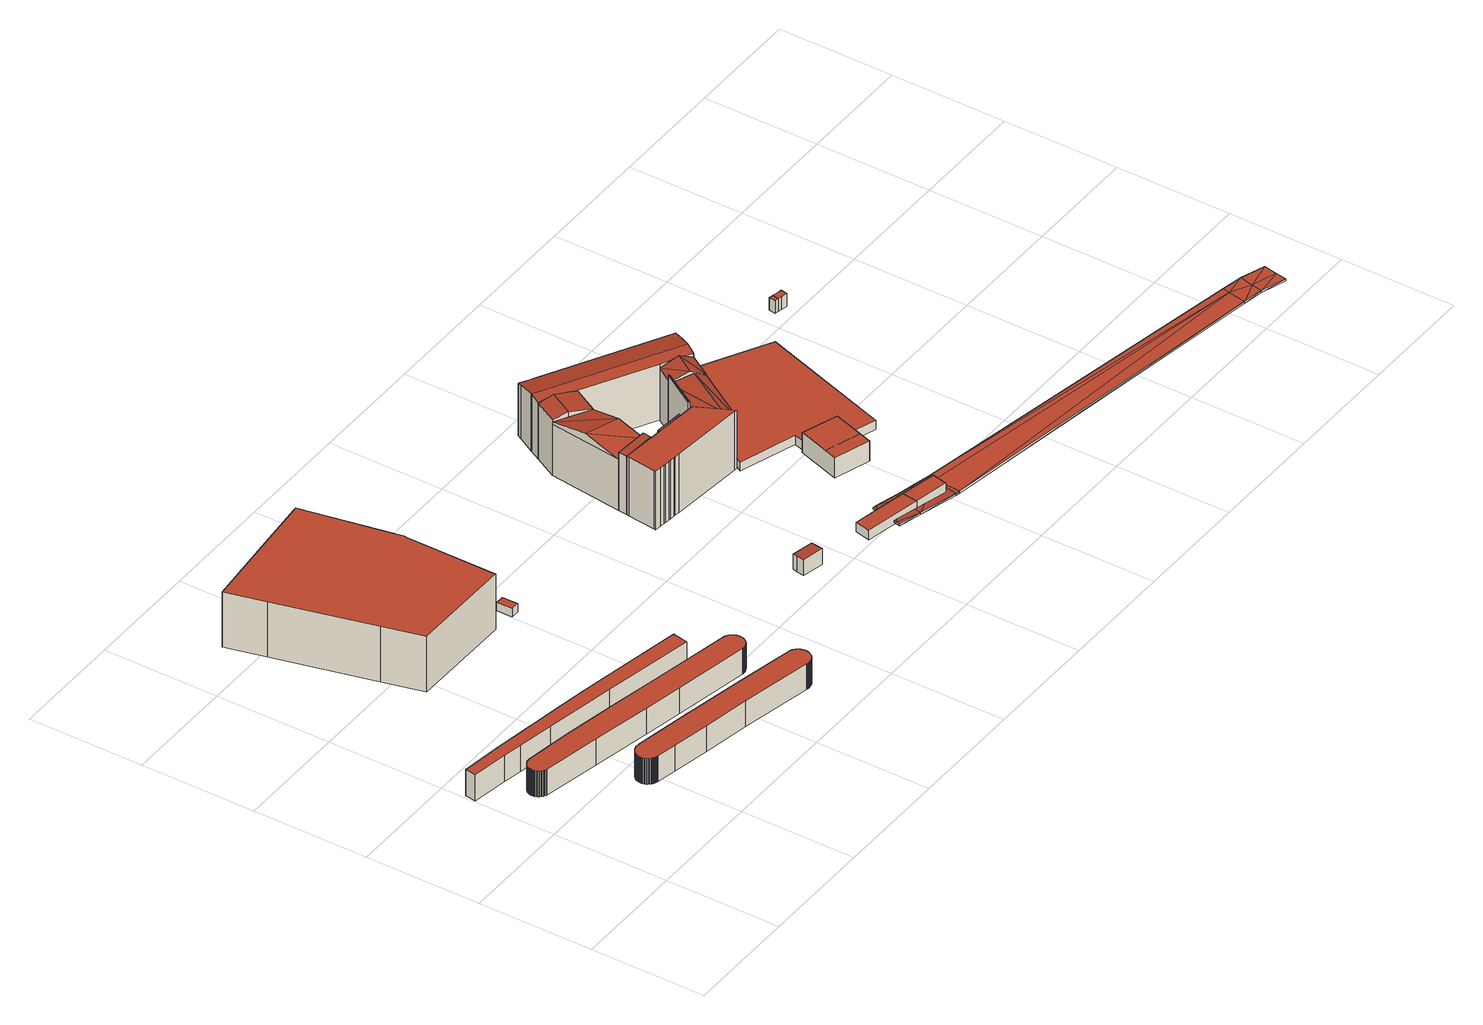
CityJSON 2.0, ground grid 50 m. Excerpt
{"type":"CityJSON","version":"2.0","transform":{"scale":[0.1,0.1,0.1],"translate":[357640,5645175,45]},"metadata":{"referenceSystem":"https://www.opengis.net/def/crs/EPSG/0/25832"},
"CityObjects":{
"building1":{"type":"Building","attributes":{"Gemeindeschluessel":"05315000","Geometrietyp2DReferenz":"3000","function":"51009_1610","roofType":"1000","measuredHeight":12.28},"geometry":[{"type":"Solid","lod":"2","boundaries":[[[[0,1,2,3]],[[4,5,1,0]],[[6,7,5,4]],[[8,9,7,6]],[[10,11,9,8]],[[12,13,11,10]],[[14,15,13,12]],[[16,17,15,14]],[[18,19,17,16]],[[20,21,19,18]],[[22,23,21,20]],[[24,25,23,22]],[[3,2,25,24]],[[22,20,18,16,14,12,10,8,6,4,0,3,24]],[[1,5,7,9,11,13,15,17,19,21,23,25,2]]]],"semantics":{"surfaces":[{"type":"WallSurface"},{"type":"RoofSurface"},{"type":"GroundSurface"}],"values":[[0,0,0,0,0,0,0,0,0,0,0,0,0,1,2]]}}]},
"building2":{"type":"Building","attributes":{"Gemeindeschluessel":"05315000","Geometrietyp2DReferenz":"3000","function":"51009_1610","roofType":"1000","measuredHeight":12.01},"geometry":[{"type":"Solid","lod":"2","boundaries":[[[[26,27,28,29]],[[30,31,27,26]],[[32,33,31,30]],[[34,35,33,32]],[[36,37,35,34]],[[38,39,37,36]],[[40,41,39,38]],[[42,43,41,40]],[[44,45,43,42]],[[46,47,45,44]],[[48,49,47,46]],[[50,51,49,48]],[[52,53,51,50]],[[54,55,53,52]],[[56,57,55,54]],[[58,59,57,56]],[[60,61,59,58]],[[62,63,61,60]],[[64,65,63,62]],[[66,67,65,64]],[[68,69,67,66]],[[70,71,69,68]],[[72,73,71,70]],[[74,75,73,72]],[[76,77,75,74]],[[78,79,77,76]],[[80,81,79,78]],[[82,83,81,80]],[[84,85,83,82]],[[86,87,85,84]],[[88,89,87,86]],[[90,91,89,88]],[[92,93,91,90]],[[94,95,93,92]],[[96,97,95,94]],[[98,99,97,96]],[[100,101,99,98]],[[102,103,101,100]],[[104,105,103,102]],[[106,107,105,104]],[[108,109,107,106]],[[110,111,109,108]],[[112,113,111,110]],[[114,115,113,112]],[[116,117,115,114]],[[118,119,117,116]],[[120,121,119,118]],[[122,123,121,120]],[[124,125,123,122]],[[126,127,125,124]],[[128,129,127,126]],[[130,131,129,128]],[[132,133,131,130]],[[134,135,133,132]],[[136,137,135,134]],[[138,139,137,136]],[[140,141,139,138]],[[142,143,141,140]],[[144,145,143,142]],[[146,147,145,144]],[[148,149,147,146]],[[150,151,149,148]],[[152,153,151,150]],[[154,155,153,152]],[[156,157,155,154]],[[158,159,157,156]],[[160,161,159,158]],[[162,163,161,160]],[[164,165,163,162]],[[166,167,165,164]],[[168,169,167,166]],[[170,171,169,168]],[[172,173,171,170]],[[174,175,173,172]],[[176,177,175,174]],[[29,28,177,176]],[[174,172,170,168,166,164,162,160,158,156,154,152,150,148,146,144,142,140,138,136,134,132,130,128,126,124,122,120,118,116,114,112,110,108,106,104,102,100,98,96,94,92,90,88,86,84,82,80,78,76,74,72,70,68,66,64,62,60,58,56,54,52,50,48,46,44,42,40,38,36,34,32,30,26,29,176]],[[27,31,33,35,37,39,41,43,45,47,49,51,53,55,57,59,61,63,65,67,69,71,73,75,77,79,81,83,85,87,89,91,93,95,97,99,101,103,105,107,109,111,113,115,117,119,121,123,125,127,129,131,133,135,137,139,141,143,145,147,149,151,153,155,157,159,161,163,165,167,169,171,173,175,177,28]]]],"semantics":{"surfaces":[{"type":"WallSurface"},{"type":"RoofSurface"},{"type":"GroundSurface"}],"values":[[0,0,0,0,0,0,0,0,0,0,0,0,0,0,0,0,0,0,0,0,0,0,0,0,0,0,0,0,0,0,0,0,0,0,0,0,0,0,0,0,0,0,0,0,0,0,0,0,0,0,0,0,0,0,0,0,0,0,0,0,0,0,0,0,0,0,0,0,0,0,0,0,0,0,0,0,1,2]]}}]},
"building3":{"type":"Building","attributes":{"Gemeindeschluessel":"05315000","Geometrietyp2DReferenz":"3000","function":"51009_1610","roofType":"1000","measuredHeight":11.98},"geometry":[{"type":"Solid","lod":"2","boundaries":[[[[178,179,180,181]],[[182,183,179,178]],[[184,185,183,182]],[[186,187,185,184]],[[188,189,187,186]],[[190,191,189,188]],[[192,193,191,190]],[[194,195,193,192]],[[196,197,195,194]],[[198,199,197,196]],[[200,201,199,198]],[[202,203,201,200]],[[204,205,203,202]],[[206,207,205,204]],[[208,209,207,206]],[[210,211,209,208]],[[212,213,211,210]],[[214,215,213,212]],[[216,217,215,214]],[[218,219,217,216]],[[220,221,219,218]],[[222,223,221,220]],[[224,225,223,222]],[[226,227,225,224]],[[228,229,227,226]],[[230,231,229,228]],[[232,233,231,230]],[[234,235,233,232]],[[236,237,235,234]],[[238,239,237,236]],[[240,241,239,238]],[[242,243,241,240]],[[244,245,243,242]],[[246,247,245,244]],[[248,249,247,246]],[[250,251,249,248]],[[252,253,251,250]],[[254,255,253,252]],[[256,257,255,254]],[[258,259,257,256]],[[260,261,259,258]],[[262,263,261,260]],[[264,265,263,262]],[[266,267,265,264]],[[268,269,267,266]],[[270,271,269,268]],[[272,273,271,270]],[[274,275,273,272]],[[276,277,275,274]],[[278,279,277,276]],[[280,281,279,278]],[[282,283,281,280]],[[284,285,283,282]],[[286,287,285,284]],[[288,289,287,286]],[[290,291,289,288]],[[292,293,291,290]],[[294,295,293,292]],[[296,297,295,294]],[[298,299,297,296]],[[300,301,299,298]],[[302,303,301,300]],[[304,305,303,302]],[[306,307,305,304]],[[308,309,307,306]],[[310,311,309,308]],[[312,313,311,310]],[[314,315,313,312]],[[316,317,315,314]],[[318,319,317,316]],[[320,321,319,318]],[[322,323,321,320]],[[324,325,323,322]],[[326,327,325,324]],[[328,329,327,326]],[[330,331,329,328]],[[332,333,331,330]],[[334,335,333,332]],[[336,337,335,334]],[[338,339,337,336]],[[340,341,339,338]],[[181,180,341,340]],[[338,336,334,332,330,328,326,324,322,320,318,316,314,312,310,308,306,304,302,300,298,296,294,292,290,288,286,284,282,280,278,276,274,272,270,268,266,264,262,260,258,256,254,252,250,248,246,244,242,240,238,236,234,232,230,228,226,224,222,220,218,216,214,212,210,208,206,204,202,200,198,196,194,192,190,188,186,184,182,178,181,340]],[[179,183,185,187,189,191,193,195,197,199,201,203,205,207,209,211,213,215,217,219,221,223,225,227,229,231,233,235,237,239,241,243,245,247,249,251,253,255,257,259,261,263,265,267,269,271,273,275,277,279,281,283,285,287,289,291,293,295,297,299,301,303,305,307,309,311,313,315,317,319,321,323,325,327,329,331,333,335,337,339,341,180]]]],"semantics":{"surfaces":[{"type":"WallSurface"},{"type":"RoofSurface"},{"type":"GroundSurface"}],"values":[[0,0,0,0,0,0,0,0,0,0,0,0,0,0,0,0,0,0,0,0,0,0,0,0,0,0,0,0,0,0,0,0,0,0,0,0,0,0,0,0,0,0,0,0,0,0,0,0,0,0,0,0,0,0,0,0,0,0,0,0,0,0,0,0,0,0,0,0,0,0,0,0,0,0,0,0,0,0,0,0,0,0,1,2]]}}]},
"building4":{"type":"Building","attributes":{"name":"Picacadilly","Gemeindeschluessel":"05315000","Geometrietyp2DReferenz":"3000","function":"31001_2000"},"address":[{"country":"Germany","locality":"Köln","thoroughfareNumber":"3","thoroughfareName":"Deutzer Allee"}],"children":["building4-1","building4-2"]},
"building4-1":{"type":"BuildingPart","attributes":{"roofType":"1000","measuredHeight":8.19},"parents":["building4"],"geometry":[{"type":"Solid","lod":"2","boundaries":[[[[342,343,344,345]],[[346,347,343,342]],[[348,349,350,351]],[[352,353,349,348]],[[345,344,353,352]],[[348,351,354,346,342,345,352]],[[343,347,355,350,349,353,344]],[[347,346,354,355]],[[355,354,351,350]]]],"semantics":{"surfaces":[{"type":"WallSurface"},{"type":"RoofSurface"},{"type":"GroundSurface"},{"type":"ClosureSurface"}],"values":[[0,0,0,0,0,1,2,3,3]]}}]},
"building4-2":{"type":"BuildingPart","attributes":{"roofType":"1000","measuredHeight":25.86},"parents":["building4"],"geometry":[{"type":"Solid","lod":"2","boundaries":[[[[356,357,358,359]],[[360,361,357,356]],[[362,363,361,360]],[[364,365,363,362]],[[366,367,365,364]],[[368,369,367,366]],[[370,371,369,368]],[[372,373,371,370]],[[374,351,350,373,372]],[[375,376,347,346,377]],[[359,358,376,375]],[[377,378,374,372,370,368,366,364,362,360,356,359,375]],[[357,361,363,365,367,369,371,373,350,355,347,376,358]],[[351,374,378,354]],[[355,350,351,354]],[[354,378,377,346]],[[347,355,354,346]]]],"semantics":{"surfaces":[{"type":"WallSurface"},{"type":"RoofSurface"},{"type":"GroundSurface"},{"type":"ClosureSurface"}],"values":[[0,0,0,0,0,0,0,0,0,0,0,1,2,0,3,0,3]]}}]},
"building5":{"type":"Building","attributes":{"Gemeindeschluessel":"05315000","Geometrietyp2DReferenz":"3000","function":"31001_2460","roofType":"1000","measuredHeight":3.88},"geometry":[{"type":"Solid","lod":"2","boundaries":[[[[379,380,381,382]],[[383,384,380,379]],[[385,386,384,383]],[[382,381,386,385]],[[383,379,382,385]],[[380,384,386,381]]]],"semantics":{"surfaces":[{"type":"WallSurface"},{"type":"RoofSurface"},{"type":"GroundSurface"}],"values":[[0,0,0,0,1,2]]}}]},
"building6":{"type":"Building","attributes":{"Gemeindeschluessel":"05315000","Geometrietyp2DReferenz":"3000","function":"31001_2000","roofType":"2100","measuredHeight":7.45},"geometry":[{"type":"Solid","lod":"2","boundaries":[[[[387,388,389,390]],[[391,392,388,387]],[[393,394,392,391]],[[395,396,394,393]],[[397,398,396,395]],[[399,400,398,397]],[[390,389,400,399]],[[397,395,393,391,387,390,399]],[[388,392,394,396,398,400,389]]]],"semantics":{"surfaces":[{"type":"WallSurface"},{"type":"RoofSurface"},{"type":"GroundSurface"}],"values":[[0,0,0,0,0,0,0,1,2]]}}]},
"building7":{"type":"Building","attributes":{"Gemeindeschluessel":"05315000","Geometrietyp2DReferenz":"3000","function":"51009_1610","roofType":"1000","measuredHeight":4.45},"geometry":[{"type":"Solid","lod":"2","boundaries":[[[[401,402,403,404]],[[405,406,402,401]],[[407,408,406,405]],[[404,403,408,407]],[[405,401,404,407]],[[402,406,408,403]]]],"semantics":{"surfaces":[{"type":"WallSurface"},{"type":"RoofSurface"},{"type":"GroundSurface"}],"values":[[0,0,0,0,1,2]]}}]},
"building8":{"type":"Building","attributes":{"Gemeindeschluessel":"05315000","Geometrietyp2DReferenz":"3000","function":"51009_1610","roofType":"1000","measuredHeight":4.47},"geometry":[{"type":"Solid","lod":"2","boundaries":[[[[407,408,409,410]],[[405,406,408,407]],[[411,412,406,405]],[[413,414,412,411]],[[415,416,414,413]],[[410,409,416,415]],[[413,411,405,407,410,415]],[[408,406,412,414,416,409]]]],"semantics":{"surfaces":[{"type":"WallSurface"},{"type":"RoofSurface"},{"type":"GroundSurface"}],"values":[[0,0,0,0,0,0,1,2]]}}]},
"building9":{"type":"Building","attributes":{"Gemeindeschluessel":"05315000","Geometrietyp2DReferenz":"3000","function":"31001_2000"},"address":[{"country":"Germany","locality":"Köln","thoroughfareNumber":"1","thoroughfareName":"Hans-Imhoff-Str."},{"country":"Germany","locality":"Köln","thoroughfareNumber":"3","thoroughfareName":"Hans-Imhoff-Str."},{"country":"Germany","locality":"Köln","thoroughfareNumber":"1","thoroughfareName":"Johannes-Rau-Platz"},{"country":"Germany","locality":"Köln","thoroughfareNumber":"9","thoroughfareName":"Barmer Str."},{"country":"Germany","locality":"Köln","thoroughfareNumber":"9a","thoroughfareName":"Barmer Str."},{"country":"Germany","locality":"Köln","thoroughfareNumber":"9b","thoroughfareName":"Barmer Str."},{"country":"Germany","locality":"Köln","thoroughfareNumber":"9c","thoroughfareName":"Barmer Str."}],"children":["building9-1","building9-2","building9-3","building9-4","building9-5","building9-6","building9-7","building9-8","building9-9"]},
"building9-1":{"type":"BuildingPart","attributes":{"roofType":"3100","measuredHeight":27.98},"parents":["building9"],"geometry":[{"type":"Solid","lod":"2","boundaries":[[[[417,418,419,420]],[[421,422,418,417]],[[423,424,425,426]],[[427,428,429,430]],[[431,430,429]],[[430,431,432]],[[426,433,432,431]],[[432,433,421,417]],[[427,430,432,417,420]],[[431,429,423,426]],[[418,422,425,424,434,419]],[[422,421,426,425]],[[424,423,435,434]],[[434,435,420,419]],[[433,426,421]],[[423,429,428,435]],[[435,428,427,420]]]],"semantics":{"surfaces":[{"type":"WallSurface"},{"type":"RoofSurface"},{"type":"GroundSurface"},{"type":"ClosureSurface"}],"values":[[0,0,0,1,1,1,1,0,0,0,2,3,3,3,3,3,3]]}}]},
"building9-2":{"type":"BuildingPart","attributes":{"roofType":"1000","measuredHeight":27.37},"parents":["building9"],"geometry":[{"type":"Solid","lod":"2","boundaries":[[[[436,437,438,439]],[[440,441,442,437,436]],[[443,444,445,446,447,448]],[[449,450,451,452,453]],[[454,455,450,449]],[[456,457,455,454]],[[458,459,457,456]],[[460,461,459,458]],[[462,463,461,460]],[[464,465,463,462]],[[466,467,465,464]],[[468,469,467,466]],[[470,471,469,468]],[[472,473,471,470]],[[474,475,473,472]],[[476,477,478,475,474]],[[474,472,470,468,466,464,462,460,458,456,454,449,453,443,448,440,436,439,479,476]],[[437,442,446,445,451,450,455,457,459,461,463,465,467,469,471,473,475,478,438]],[[441,440,448,447]],[[441,447,446,442]],[[480,444,443,453,452]],[[451,445,444,452]],[[444,480,452]],[[477,476,479]],[[478,477,479,439,438]]]],"semantics":{"surfaces":[{"type":"WallSurface"},{"type":"RoofSurface"},{"type":"GroundSurface"},{"type":"ClosureSurface"}],"values":[[0,0,0,0,0,0,0,0,0,0,0,0,0,0,0,0,1,2,0,3,0,3,3,0,3]]}}]},
"building9-3":{"type":"BuildingPart","attributes":{"roofType":"5000","measuredHeight":28.08},"parents":["building9"],"geometry":[{"type":"Solid","lod":"2","boundaries":[[[[481,482,483,484]],[[485,486,487,482,481]],[[484,483,488,489,490]],[[491,490,485,492]],[[485,481,492]],[[492,481,484,491]],[[484,490,491]],[[482,487,488,483]],[[486,485,490,489]],[[488,487,486,489]]]],"semantics":{"surfaces":[{"type":"WallSurface"},{"type":"RoofSurface"},{"type":"GroundSurface"},{"type":"ClosureSurface"}],"values":[[0,0,0,1,1,1,1,2,0,3]]}}]},
"building9-4":{"type":"BuildingPart","attributes":{"roofType":"5000","measuredHeight":28.09},"parents":["building9"],"geometry":[{"type":"Solid","lod":"2","boundaries":[[[[493,494,437,495]],[[496,497,494,493]],[[447,446,497,496]],[[447,496,498]],[[498,496,493,499]],[[493,495,499]],[[499,495,441,447,498]],[[494,497,446,442,437]],[[442,441,495,437]],[[446,447,441,442]]]],"semantics":{"surfaces":[{"type":"WallSurface"},{"type":"RoofSurface"},{"type":"GroundSurface"},{"type":"ClosureSurface"}],"values":[[0,0,0,1,1,1,1,2,3,3]]}}]},
"building9-5":{"type":"BuildingPart","attributes":{"roofType":"3100","measuredHeight":27.18},"parents":["building9"],"geometry":[{"type":"Solid","lod":"2","boundaries":[[[[500,501,502,503,504]],[[505,506,501,500]],[[507,508,506,505]],[[509,510,508,507]],[[511,512,510,509]],[[513,514,512,511]],[[515,516,514,513]],[[517,518,516,515]],[[519,520,518,517]],[[521,522,520,519]],[[523,524,522,521]],[[525,526,527,524,523]],[[528,529,530,531,532,533]],[[521,519,517,515,513,511,509,507,505,500,523]],[[504,534,535,536,528,533,537,538,525,523,500]],[[539,502,501,506,508,510,512,514,516,518,520,522,524,527,531,530]],[[529,528,536]],[[534,504,503]],[[539,535,534,503,502]],[[530,529,536,535,539]],[[537,533,532]],[[526,525,538]],[[531,527,526,532]],[[526,538,537,532]]]],"semantics":{"surfaces":[{"type":"WallSurface"},{"type":"RoofSurface"},{"type":"GroundSurface"},{"type":"ClosureSurface"}],"values":[[0,0,0,0,0,0,0,0,0,0,0,0,0,1,1,2,0,0,3,3,0,0,3,3]]}}]},
"building9-6":{"type":"BuildingPart","attributes":{"roofType":"3100","measuredHeight":27.45},"parents":["building9"],"geometry":[{"type":"Solid","lod":"2","boundaries":[[[[532,531,487,486,540]],[[541,542,527,526]],[[543,544,545,542,541]],[[541,526,538,546,543]],[[546,547,543]],[[547,546,537,532]],[[532,540,547]],[[531,527,542,545,487]],[[531,532,526,527]],[[548,540,486]],[[544,543,549]],[[487,545,544,486]],[[544,549,548,486]],[[547,540,548,550,549,543]],[[550,548,549]],[[538,537,546]],[[538,526,532,537]]]],"semantics":{"surfaces":[{"type":"WallSurface"},{"type":"RoofSurface"},{"type":"GroundSurface"},{"type":"ClosureSurface"}],"values":[[0,0,0,1,1,1,1,2,3,0,0,3,3,0,3,0,3]]}}]},
"building9-7":{"type":"BuildingPart","attributes":{"roofType":"3100","measuredHeight":26.22},"parents":["building9"],"geometry":[{"type":"Solid","lod":"2","boundaries":[[[[551,552,545,544]],[[452,451,552,551]],[[489,488,445,444]],[[548,486,480,550]],[[489,444,480,486]],[[551,544,549,550,452]],[[480,452,550]],[[552,451,445,488,487,545]],[[451,452,444,445]],[[488,489,486,487]],[[487,486,544,545]],[[549,544,486,548]],[[549,548,550]],[[480,444,452]]]],"semantics":{"surfaces":[{"type":"WallSurface"},{"type":"RoofSurface"},{"type":"GroundSurface"},{"type":"ClosureSurface"}],"values":[[0,0,0,1,1,1,1,2,3,3,3,3,3,3]]}}]},
"building9-8":{"type":"BuildingPart","attributes":{"roofType":"2100","measuredHeight":27.9},"parents":["building9"],"geometry":[{"type":"Solid","lod":"2","boundaries":[[[[553,426,425,478,477]],[[554,439,438,422,421,433,555]],[[555,553,477,479,554]],[[425,422,438,478]],[[426,553,555,433]],[[422,425,426,421]],[[426,433,421]],[[439,554,479]],[[478,438,439,479,477]]]],"semantics":{"surfaces":[{"type":"WallSurface"},{"type":"RoofSurface"},{"type":"GroundSurface"},{"type":"ClosureSurface"}],"values":[[0,0,1,2,0,3,3,0,3]]}}]},
"building9-9":{"type":"BuildingPart","attributes":{"roofType":"3100","measuredHeight":28},"parents":["building9"],"geometry":[{"type":"Solid","lod":"2","boundaries":[[[[503,502,424,423,429,556]],[[557,427,420,419,530,529]],[[534,503,556,558,559]],[[557,529,536,559,558]],[[424,502,539,530,419,434]],[[429,428,558,556]],[[424,434,435,423]],[[435,428,429,423]],[[534,559,535]],[[502,503,534,535,539]],[[535,559,536]],[[535,536,529,530,539]],[[427,557,558,428]],[[420,435,434,419]],[[427,428,435,420]]]],"semantics":{"surfaces":[{"type":"WallSurface"},{"type":"RoofSurface"},{"type":"GroundSurface"},{"type":"ClosureSurface"}],"values":[[0,0,1,1,2,0,3,3,0,3,0,3,0,3,3]]}}]},
"building10":{"type":"Building","attributes":{"Gemeindeschluessel":"05315000","Geometrietyp2DReferenz":"3000","function":"51009_1610","roofType":"1000","measuredHeight":9.48},"geometry":[{"type":"Solid","lod":"2","boundaries":[[[[560,561,562,563]],[[564,565,561,560]],[[566,567,565,564]],[[563,562,567,566]],[[564,560,563,566]],[[561,565,567,562]]]],"semantics":{"surfaces":[{"type":"WallSurface"},{"type":"RoofSurface"},{"type":"GroundSurface"}],"values":[[0,0,0,0,1,2]]}}]},
"building11":{"type":"Building","attributes":{"Gemeindeschluessel":"05315000","Geometrietyp2DReferenz":"3000","function":"31001_2000","roofType":"1000","measuredHeight":9.18},"address":[{"country":"Germany","locality":"Köln","thoroughfareNumber":"4","thoroughfareName":"Luise-Straus-Ernst-Str."}],"geometry":[{"type":"Solid","lod":"2","boundaries":[[[[568,569,570,571]],[[572,573,569,568]],[[574,575,573,572]],[[576,577,575,574]],[[571,570,577,576]],[[574,572,568,571,576]],[[569,573,575,577,570]]]],"semantics":{"surfaces":[{"type":"WallSurface"},{"type":"RoofSurface"},{"type":"GroundSurface"}],"values":[[0,0,0,0,0,1,2]]}}]},
"building12":{"type":"Building","attributes":{"Gemeindeschluessel":"05315000","Geometrietyp2DReferenz":"3000","function":"31001_2000","roofType":"1000","measuredHeight":4.23},"address":[{"country":"Germany","locality":"Köln","thoroughfareNumber":"7","thoroughfareName":"Barmer Str."}],"geometry":[{"type":"Solid","lod":"2","boundaries":[[[[578,579,580,581]],[[582,583,579,578]],[[584,585,583,582]],[[586,587,585,584]],[[588,589,587,586]],[[590,591,589,588]],[[592,593,591,590]],[[581,580,593,592]],[[590,588,586,584,582,578,581,592]],[[579,583,585,587,589,591,593,580]]]],"semantics":{"surfaces":[{"type":"WallSurface"},{"type":"RoofSurface"},{"type":"GroundSurface"}],"values":[[0,0,0,0,0,0,0,0,1,2]]}}]},
"building13":{"type":"Building","attributes":{"Geometrietyp2DReferenz":"3000","Gemeindeschluessel":"05315000","function":"53001_1800","roofType":"9999","measuredHeight":1},"geometry":[{"type":"Solid","lod":"2","boundaries":[[[[594,595,596]],[[595,597,596]],[[598,599,594]],[[599,595,594]],[[600,601,598]],[[601,599,598]],[[602,603,600]],[[603,601,600]],[[604,605,602]],[[605,603,602]],[[606,607,604]],[[607,605,604]],[[608,609,606]],[[609,607,606]],[[610,611,608]],[[611,609,608]],[[612,613,610]],[[613,611,610]],[[614,615,612]],[[615,613,612]],[[616,617,614]],[[617,615,614]],[[618,619,616]],[[619,617,616]],[[620,621,618]],[[621,619,618]],[[622,623,620]],[[623,621,620]],[[624,625,622]],[[625,623,622]],[[626,627,624]],[[627,625,624]],[[628,629,626]],[[629,627,626]],[[630,631,628]],[[631,629,628]],[[596,597,630]],[[597,631,630]],[[599,632,597]],[[599,597,595]],[[601,633,632]],[[601,632,599]],[[605,634,603]],[[603,634,633]],[[603,633,601]],[[607,635,634]],[[607,634,605]],[[611,613,635]],[[611,635,607]],[[611,607,609]],[[632,629,631]],[[632,631,597]],[[633,627,629]],[[633,629,632]],[[634,625,633]],[[633,625,627]],[[634,621,623]],[[634,623,625]],[[634,635,621]],[[621,635,619]],[[613,615,617]],[[613,617,635]],[[635,617,619]],[[598,596,636]],[[598,594,596]],[[600,636,637]],[[600,598,636]],[[604,602,638]],[[602,637,638]],[[602,600,637]],[[606,638,639]],[[606,604,638]],[[610,639,612]],[[610,606,639]],[[610,608,606]],[[636,630,628]],[[636,596,630]],[[637,628,626]],[[637,636,628]],[[638,637,624]],[[637,626,624]],[[638,622,620]],[[638,624,622]],[[638,620,639]],[[620,618,639]],[[612,616,614]],[[612,639,616]],[[639,618,616]]]],"semantics":{"surfaces":[{"type":"WallSurface"},{"type":"GroundSurface"},{"type":"RoofSurface"}],"values":[[0,0,0,0,0,0,0,0,0,0,0,0,0,0,0,0,0,0,0,0,0,0,0,0,0,0,0,0,0,0,0,0,0,0,0,0,0,0,1,1,1,1,1,1,1,1,1,1,1,1,1,1,1,1,1,1,1,1,1,1,1,1,1,2,2,2,2,2,2,2,2,2,2,2,2,2,2,2,2,2,2,2,2,2,2,2,2,2]]}}]},
"building14":{"type":"Building","attributes":{"Gemeindeschluessel":"05315000","Geometrietyp2DReferenz":"3000","function":"51009_1610","roofType":"1000","measuredHeight":6},"geometry":[{"type":"Solid","lod":"2","boundaries":[[[[640,641,642,643]],[[644,645,641,640]],[[646,647,645,644]],[[643,642,647,646]],[[644,640,643,646]],[[641,645,647,642]]]],"semantics":{"surfaces":[{"type":"WallSurface"},{"type":"RoofSurface"},{"type":"GroundSurface"}],"values":[[0,0,0,0,1,2]]}}]},
"building15":{"type":"Building","attributes":{"Gemeindeschluessel":"05315000","Geometrietyp2DReferenz":"3000","function":"31001_2000","roofType":"9999","measuredHeight":6},"geometry":[{"type":"Solid","lod":"2","boundaries":[[[[648,649,650,651,644,646,652]],[[652,653,654,648]],[[646,647,653,652]],[[644,645,647,646]],[[651,655,645,644]],[[650,656,655,651]],[[649,657,656,650]],[[648,654,657,649]],[[645,655,656,657,654,653,647]]]],"semantics":{"surfaces":[{"type":"RoofSurface"},{"type":"WallSurface"},{"type":"GroundSurface"}],"values":[[0,1,1,1,1,1,1,1,2]]}}]}
},
"vertices":[
[15,901,130],[15,901,8],[7,854,8],[7,854,130],[189,877,130],[189,877,8],[370,849,130],[370,849,8],[489,830,130],[489,830,8],[659,802,130],[659,802,8],[898,758,130],[898,758,8],[1122,715,130],[1122,715,8],[1109,648,130],[1109,648,8],[712,726,130],[712,726,8],[405,784,130],[405,784,8],[249,814,130],[249,814,8],[166,828,130],[166,828,8],
[1239,488,136],[1239,488,16],[1240,493,16],[1240,493,136],[1238,484,136],[1238,484,16],[1236,480,136],[1236,480,16],[1234,476,136],[1234,476,16],[1232,472,136],[1232,472,16],[1229,469,136],[1229,469,16],[1226,465,136],[1226,465,16],[1223,462,136],[1223,462,16],[1220,459,136],[1220,459,16],[1216,457,136],[1216,457,16],[1213,455,136],[1213,455,16],[1208,453,136],[1208,453,16],[1204,451,136],[1204,451,16],[1200,450,136],[1200,450,16],[1196,450,136],[1196,450,16],[1191,449,136],[1191,449,16],[1187,449,136],[1187,449,16],[1183,450,136],[1183,450,16],[858,512,136],[858,512,16],[686,545,136],[686,545,16],[428,598,136],[428,598,16],[177,647,136],[177,647,16],[173,648,136],[173,648,16],[169,650,136],[169,650,16],[165,652,136],[165,652,16],[162,654,136],[162,654,16],[158,657,136],[158,657,16],[155,660,136],[155,660,16],[152,663,136],[152,663,16],[150,666,136],[150,666,16],[148,670,136],[148,670,16],[146,674,136],[146,674,16],[144,678,136],[144,678,16],[143,682,136],[143,682,16],[143,686,136],[143,686,16],[142,691,136],[142,691,16],[142,695,136],[142,695,16],[143,699,136],[143,699,16],[144,703,136],[144,703,16],[145,707,136],[145,707,16],[147,711,136],[147,711,16],[149,715,136],[149,715,16],[151,718,136],[151,718,16],[154,722,136],[154,722,16],[157,725,136],[157,725,16],[160,728,136],[160,728,16],[163,730,136],[163,730,16],[167,732,136],[167,732,16],[171,734,136],[171,734,16],[175,735,136],[175,735,16],[179,737,136],[179,737,16],[183,737,136],[183,737,16],[187,737,136],[187,737,16],[192,737,136],[192,737,16],[196,737,136],[196,737,16],[401,703,136],[401,703,16],[656,656,136],[656,656,16],[853,617,136],[853,617,16],[1201,549,136],[1201,549,16],[1205,548,136],[1205,548,16],[1209,546,136],[1209,546,16],[1213,544,136],[1213,544,16],[1217,542,136],[1217,542,16],[1220,539,136],[1220,539,16],[1224,537,136],[1224,537,16],[1227,533,136],[1227,533,16],[1230,530,136],[1230,530,16],[1232,526,136],[1232,526,16],[1234,523,136],[1234,523,16],[1236,519,136],[1236,519,16],[1238,515,136],[1238,515,16],[1239,510,136],[1239,510,16],[1240,506,136],[1240,506,16],[1240,502,136],[1240,502,16],[1240,497,136],[1240,497,16],
[1302,236,135],[1302,236,15],[1303,240,15],[1303,240,135],[1301,232,135],[1301,232,15],[1299,228,135],[1299,228,15],[1297,224,135],[1297,224,15],[1294,220,135],[1294,220,15],[1292,217,135],[1292,217,15],[1289,214,135],[1289,214,15],[1285,211,135],[1285,211,15],[1282,208,135],[1282,208,15],[1278,206,135],[1278,206,15],[1274,204,135],[1274,204,15],[1270,203,135],[1270,203,15],[1266,201,135],[1266,201,15],[1261,201,135],[1261,201,15],[1257,200,135],[1257,200,15],[1252,200,135],[1252,200,15],[1248,200,135],[1248,200,15],[1244,201,135],[1244,201,15],[1239,202,135],[1239,202,15],[928,265,135],[928,265,15],[723,303,135],[723,303,15],[560,334,135],[560,334,15],[473,351,135],[473,351,15],[468,352,135],[468,352,15],[464,353,135],[464,353,15],[460,355,135],[460,355,15],[456,357,135],[456,357,15],[452,359,135],[452,359,15],[449,362,135],[449,362,15],[446,364,135],[446,364,15],[443,368,135],[443,368,15],[440,371,135],[440,371,15],[437,375,135],[437,375,15],[435,378,135],[435,378,15],[433,382,135],[433,382,15],[432,387,135],[432,387,15],[431,391,135],[431,391,15],[430,395,135],[430,395,15],[430,400,135],[430,400,15],[430,404,135],[430,404,15],[430,408,135],[430,408,15],[431,413,135],[431,413,15],[432,417,135],[432,417,15],[434,421,135],[434,421,15],[436,425,135],[436,425,15],[438,428,135],[438,428,15],[441,432,135],[441,432,15],[444,435,135],[444,435,15],[447,438,135],[447,438,15],[450,441,135],[450,441,15],[454,444,135],[454,444,15],[458,446,135],[458,446,15],[462,448,135],[462,448,15],[466,449,135],[466,449,15],[470,450,135],[470,450,15],[474,451,135],[474,451,15],[479,451,135],[479,451,15],[483,451,135],[483,451,15],[487,450,135],[487,450,15],[492,450,135],[492,450,15],[703,412,135],[703,412,15],[1023,349,135],[1023,349,15],[1261,301,135],[1261,301,15],[1265,300,135],[1265,300,15],[1270,299,135],[1270,299,15],[1274,298,135],[1274,298,15],[1278,296,135],[1278,296,15],[1281,294,135],[1281,294,15],[1285,291,135],[1285,291,15],[1288,288,135],[1288,288,15],[1291,285,135],[1291,285,15],[1294,282,135],[1294,282,15],[1297,278,135],[1297,278,15],[1299,274,135],[1299,274,15],[1301,270,135],[1301,270,15],[1302,266,135],[1302,266,15],[1303,262,135],[1303,262,15],[1304,258,135],[1304,258,15],[1305,253,135],[1305,253,15],[1305,249,135],[1305,249,15],[1304,244,135],[1304,244,15],
[991,1777,89],[991,1777,7],[1096,1780,7],[1096,1780,89],[912,1762,89],[912,1762,7],[1010,1809,89],[1010,1809,7],[907,1806,7],[907,1806,89],[1088,1824,89],[1088,1824,7],[913,1775,89],[913,1775,7],
[411,1545,266],[411,1545,7],[455,1369,7],[455,1369,266],[303,1975,266],[303,1975,7],[260,2148,266],[260,2148,7],[569,2178,266],[569,2178,7],[821,2202,266],[821,2202,7],[832,2204,266],[832,2204,7],[894,1874,266],[894,1874,7],[904,1820,266],[904,1820,7],[907,1806,266],[910,1366,266],[910,1366,7],[912,1762,266],[913,1775,266],
[1004,1425,48],[1004,1425,9],[1004,1356,9],[1004,1356,48],[1041,1424,48],[1041,1424,9],[1041,1355,48],[1041,1355,9],
[1807,595,86],[1807,595,12],[1902,576,12],[1902,576,86],[1813,627,84],[1813,627,12],[1818,649,82],[1818,649,12],[1913,630,82],[1913,630,12],[1911,620,83],[1911,620,12],[1908,608,84],[1908,608,12],
[2055,527,131],[2055,527,87],[2040,460,87],[2040,460,131],[2295,479,131],[2295,479,87],[2287,411,131],[2287,411,87],
[2435,382,87],[2435,382,131],[2443,449,131],[2443,449,87],[2450,447,131],[2450,447,87],[2442,411,131],[2442,411,87],
[1905,1369,248],[1905,1369,8],[1935,1617,8],[1935,1617,248],[1899,1369,248],[1899,1369,8],[1797,1705,248],[1797,1705,8],[1758,1384,8],[1758,1384,248],[1935,1617,267],[1850,1671,263],[1797,1705,260],[1920,1493,287],[1778,1544,287],[1905,1369,256],[1899,1369,256],[1850,1671,8],[1850,1671,248],
[1945,1329,281],[1945,1329,8],[1895,1333,8],[1895,1333,281],[1955,1328,281],[1955,1328,280],[1955,1328,8],[2138,1311,281],[2138,1311,248],[2138,1311,8],[2068,1317,8],[2068,1317,280],[2068,1317,281],[2200,1163,281],[2200,1163,8],[2211,1161,8],[2211,1161,248],[2211,1161,281],[1873,1193,281],[1873,1193,8],[1851,1195,281],[1851,1195,8],[1844,1195,281],[1844,1195,8],[1823,1197,281],[1823,1197,8],[1815,1198,281],[1815,1198,8],[1794,1200,281],[1794,1200,8],[1787,1201,281],[1787,1201,8],[1766,1203,281],[1766,1203,8],[1737,1205,281],[1737,1205,8],[1738,1213,281],[1738,1213,8],[1753,1335,281],[1753,1335,8],[1754,1346,281],[1754,1346,280],[1754,1346,8],[1783,1344,281],[2188,1209,270],
[2239,1485,288],[2239,1485,8],[2144,1333,8],[2144,1333,288],[2244,1481,288],[2244,1481,248],[2244,1481,8],[2149,1329,8],[2149,1329,248],[2149,1329,288],[2148,1334,288],[2240,1480,288],
[1945,1335,280],[1945,1335,8],[1945,1329,280],[2069,1324,280],[2069,1324,8],[2066,1321,288],[1948,1332,288],
[1875,1849,279],[1875,1849,8],[1851,1805,8],[1851,1805,269],[1851,1805,270],[1876,1852,279],[1876,1852,8],[1917,1925,258],[1917,1925,8],[1927,1945,253],[1927,1945,8],[1934,1942,253],[1934,1942,8],[1961,1927,253],[1961,1927,8],[1967,1923,253],[1967,1923,8],[1994,1908,253],[1994,1908,8],[2504,1628,253],[2504,1628,8],[2473,1578,267],[2473,1578,8],[2446,1536,279],[2446,1536,8],[2419,1493,270],[2419,1493,253],[2419,1493,8],[1995,1725,270],[1995,1725,269],[1995,1725,8],[2295,1561,8],[2295,1561,253],[2295,1561,270],[1851,1804,270],[1907,1774,270],[1994,1726,270],[2336,1538,270],[2388,1510,270],[1907,1774,8],
[2244,1481,253],[2396,1456,253],[2396,1456,8],[2360,1398,253],[2360,1398,248],[2360,1398,8],[2366,1522,282],[2310,1434,282],[2262,1468,253],[2352,1404,253],[2323,1425,270],
[2227,1186,248],[2227,1186,8],
[1758,1384,280],[1895,1333,287],[1899,1369,287],
[1797,1705,269],[1935,1617,269],[1850,1671,287],[1907,1774,287],
[2425,1014,102],[2425,1014,8],[2365,829,8],[2365,829,102],[2581,962,102],[2581,962,8],[2521,778,102],[2521,778,8],
[2426,1012,102],[2426,1012,10],[2384,882,10],[2384,882,102],[2579,961,102],[2579,961,10],[2558,897,102],[2558,897,10],[2537,832,102],[2537,832,10],
[2579,961,62],[2579,961,20],[2558,897,20],[2558,897,62],[2426,1012,62],[2426,1012,20],[2438,1053,62],[2438,1053,20],[2192,1133,62],[2192,1133,20],[2504,1628,62],[2504,1628,20],[2868,1429,62],[2868,1429,20],[2680,856,62],[2680,856,20],
[4140,7,148],[4140,7,138],[4148,54,148],[4148,54,138],[4037,45,144],[4037,45,134],[3948,62,142],[3948,62,132],[2468,341,90],[2468,341,80],[2450,345,89],[2450,345,79],[2269,382,102],[2269,382,92],[2161,404,108],[2161,404,98],[2164,420,108],[2164,420,98],[2184,517,108],[2184,517,98],[2189,541,108],[2189,541,98],[2207,538,107],[2207,538,97],[2315,515,100],[2315,515,90],[2425,497,93],[2425,497,83],[2477,489,89],[2477,489,79],[2480,488,89],[2480,488,79],[3969,171,142],[3969,171,132],[4058,152,144],[4058,152,134],[4161,114,147],[4161,114,137],[4044,92,134],[3963,140,132],[2473,457,79],[2291,494,92],[4044,92,144],[3963,140,142],[2473,457,89],[2291,494,102],
[3072,1591,68],[3072,1591,8],[3066,1562,8],[3066,1562,68],[3089,1587,68],[3089,1587,8],[3084,1559,68],[3084,1559,8],
[3126,1550,68],[3132,1579,68],[3107,1583,68],[3102,1585,68],[3100,1555,68],[3100,1555,8],[3126,1550,8],[3102,1585,8],[3107,1583,8],[3132,1579,8]
]}
